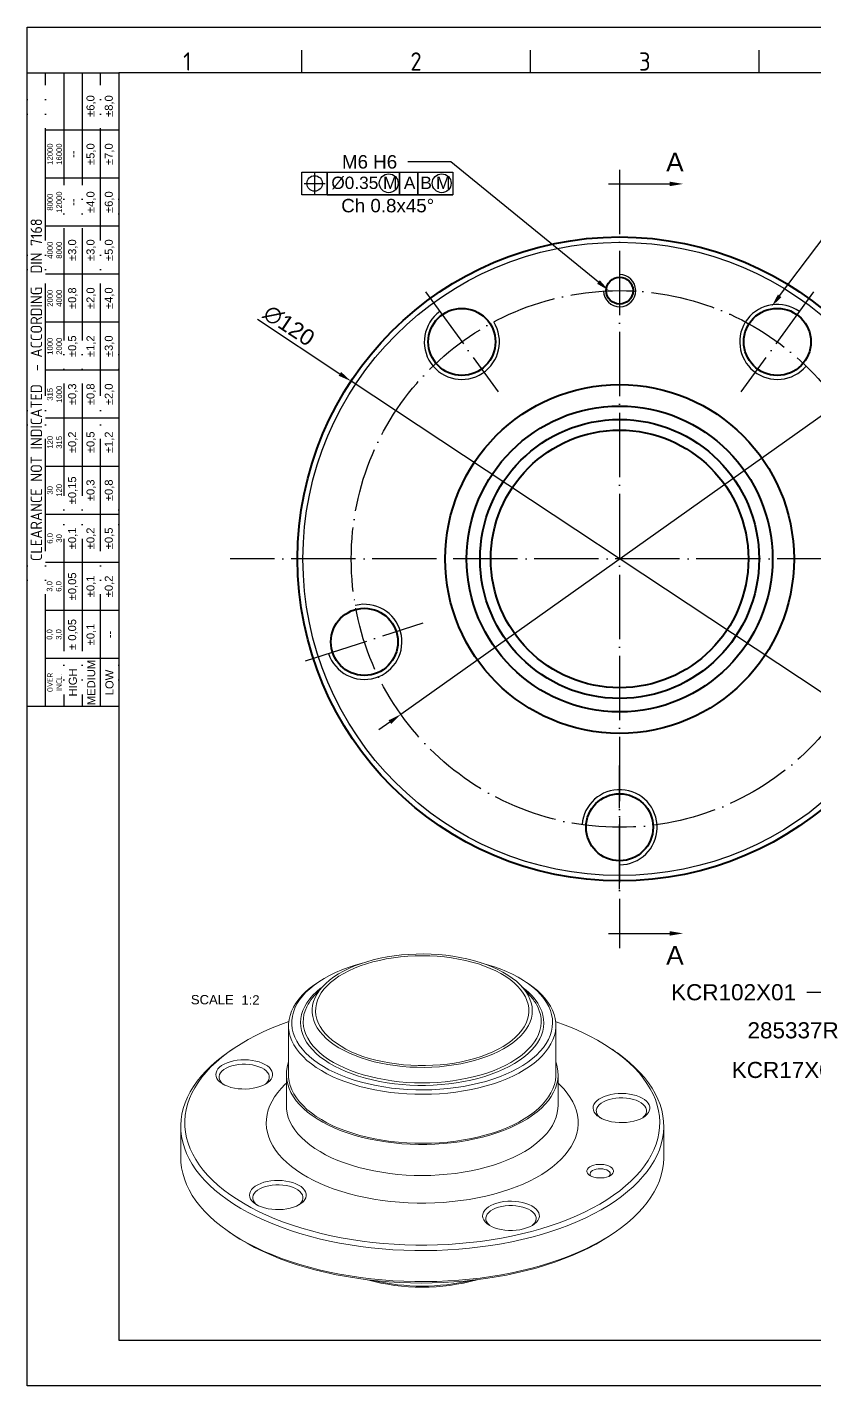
# Model space of a CAD drawing. Header units: millimetres. Extents: x 2471 to 2829, y 1129 to 1382.
# Drawn here: x 2470.8 to 2617.5, y 1128.7 to 1381.8 of the extents above; entities that cross this region are included whole.
import ezdxf
from ezdxf import colors
from ezdxf.entities.mleader import LeaderData, LeaderLine
from ezdxf.enums import TextEntityAlignment as Align
from ezdxf.math import Vec2, Vec3

# ---------------------------------------------------------------- set-up
doc = ezdxf.new("R2010")
doc.units = ezdxf.units.MM
for name, pattern in [('ACAD_ISO02W100', [15, 12, -3]), ('ACAD_ISO04W100', [30, 24, -3, 0, -3]), ('ACAD_ISO05W100', [33, 24, -3, 0, -3, 0, -3])]:
    doc.linetypes.add(name, pattern=pattern)
for name, color, linetype, lineweight in [('AM_0', 7, 'Continuous', 40), ('AM_4', 1, 'ACAD_ISO04W100', 25), ('AM_5', 3, 'Continuous', 25), ('AM_8', 40, 'ACAD_ISO02W100', 35), ('AM_BOR', 2, 'ACAD_ISO05W100', 35)]:
    doc.layers.add(name, color=color, linetype=linetype, lineweight=lineweight)
doc.styles.add('ACISOTS', font='isocp.shx', dxfattribs={"height": 1})
doc.styles.get("Standard").update_dxf_attribs({"font": 'arial.ttf'})
doc.dimstyles.new('ISO-25', dxfattribs={"dimtxt": 3, "dimasz": 2.5, "dimexe": 1.25, "dimexo": 0.625, "dimtad": 1, "dimtxsty": 'Standard', "dimcen": 2.5, "dimadec": 0, "dimazin": 0, "dimtfac": 1, "dimtmove": 0, "dimatfit": 3, "dimfxl": 1, "dimarcsym": 0})

# ---------------------------------------------------------------- blocks, each defined once
blk = doc.blocks.new('A3 ZTL')
for p, q in [((19.57, 280.82), (19.57, 9.78)), ((401.17, 280.82), (19.57, 280.82)), ((19.57, 9.78), (401.17, 9.78))]:
    blk.add_line(p, q)
at = {"layer": 'AM_BOR', "color": 135, "linetype": 'Continuous', "lineweight": 25}
for p, q in [((0, 0), (0, 290.61)), ((0, 290.61), (410.96, 290.61)), ((410.96, 0), (0, 0))]:
    blk.add_line(p, q, dxfattribs=at)
at = {"layer": 'AM_BOR', "color": 135, "lineweight": 25}
for p, q in [((58.71, 280.82), (58.71, 285.71)), ((107.63, 280.82), (107.63, 285.71)), ((156.56, 280.82), (156.56, 285.71)), ((3.91, 145.3), (3.91, 280.82)), ((7.83, 280.82), (7.83, 145.3)), ((11.74, 280.82), (11.74, 145.3)), ((15.66, 145.3), (15.66, 280.82)), ((19.57, 268.59), (3.91, 268.59)), ((19.57, 258.32), (3.91, 258.32)), ((19.57, 248.04), (3.91, 248.04)), ((19.57, 237.77), (3.91, 237.77)), ((19.57, 227.5), (3.91, 227.5)), ((19.57, 217.22), (3.91, 217.22)), ((19.57, 206.95), (3.91, 206.95)), ((19.57, 196.67), (3.91, 196.67)), ((19.57, 186.4), (3.91, 186.4)), ((19.57, 176.13), (3.91, 176.13)), ((19.57, 165.85), (3.91, 165.85)), ((19.57, 155.58), (3.91, 155.58))]:
    blk.add_line(p, q, dxfattribs=at)
blk.add_lwpolyline([(19.57, 145.3), (0, 145.3), (0, 280.82), (19.57, 280.82)], close=True, dxfattribs=at)
at = {"layer": 'AM_BOR', "color": 135, "lineweight": 25, "style": 'ACISOTS'}
for s, p in [('1', (34.25, 283.27)), ('2', (83.17, 283.27)), ('3', (132.09, 283.27))]:
    blk.add_text(s, height=3.91, dxfattribs=at).set_placement(p, align=Align.MIDDLE)
at = {"layer": 'AM_BOR', "color": 135, "lineweight": 25, "attachment_point": 5, "rotation": 90}
for s, insert, char_height, width in [('±6,0', (13.7, 273.73), 1.712, 10.274), ('±8,0', (17.61, 273.73), 1.712, 10.274), ('12000\\P16000', (5.87, 263.45), 1.174, 10.274), ('±5,0', (13.7, 263.45), 1.712, 10.274), ('±7,0', (17.61, 263.45), 1.712, 10.274), ('--', (9.78, 263.45), 1.712, 10.274), ('8000\\P12000', (5.87, 253.18), 1.174, 10.274), ('--', (9.78, 253.18), 1.712, 10.274), ('±4,0', (13.7, 253.18), 1.712, 10.274), ('±6,0', (17.61, 253.18), 1.712, 10.274), ('{\\Fisocp.shx|c0;CLEARANCE NOT INDICATED  - ACCORDING  DIN 7168}', (1.96, 213.06), 2.4462, 135.5186), ('4000\\P8000', (5.87, 242.91), 1.174, 10.274), ('±3,0', (9.78, 242.91), 1.712, 10.274), ('±3,0', (13.7, 242.91), 1.712, 10.274), ('±5,0', (17.61, 242.91), 1.712, 10.274), ('2000\\P4000', (5.87, 232.63), 1.174, 10.274), ('±0,8', (9.78, 232.63), 1.712, 10.274), ('±2,0', (13.7, 232.63), 1.712, 10.274), ('±4,0', (17.61, 232.63), 1.712, 10.274), ('1000\\P2000', (5.87, 222.36), 1.174, 10.274), ('±0,5', (9.78, 222.36), 1.712, 10.274), ('±1,2', (13.7, 222.36), 1.712, 10.274), ('±3,0', (17.61, 222.36), 1.712, 10.274), ('315\\P1000', (5.87, 212.08), 1.174, 10.274), ('±0,3', (9.78, 212.08), 1.712, 10.274), ('±0,8', (13.7, 212.08), 1.712, 10.274), ('±2,0', (17.61, 212.08), 1.712, 10.274), ('±0,2', (9.78, 201.81), 1.712, 10.274), ('±0,5', (13.7, 201.81), 1.712, 10.274), ('±1,2', (17.61, 201.81), 1.712, 10.274), ('120\\P315', (5.87, 201.81), 1.174, 10.274), ('30\\P120', (5.87, 191.54), 1.174, 10.274), ('±0,15', (9.78, 191.54), 1.712, 10.274), ('±0,3', (13.7, 191.54), 1.712, 10.274), ('±0,8', (17.61, 191.54), 1.712, 10.274), ('±0,1', (9.78, 181.26), 1.712, 10.274), ('±0,2', (13.7, 181.26), 1.712, 10.274), ('±0,5', (17.61, 181.26), 1.712, 10.274), ('6,0\\P30', (5.87, 181.26), 1.174, 10.274), ('3,0\\P6,0', (5.87, 170.99), 1.174, 10.274), ('±0,05', (9.78, 170.99), 1.712, 10.274), ('±0,1', (13.7, 170.99), 1.712, 10.274), ('±0,2', (17.61, 170.99), 1.712, 10.274), ('± 0,05', (9.78, 160.71), 1.712, 10.274), ('\\pt4.69206;±0,1', (13.7, 160.71), 1.7123, 10.274), ('0,0\\P3,0', (5.87, 160.71), 1.174, 10.274), ('--', (17.61, 160.71), 1.712, 10.274), ('MEDIUM', (13.7, 150.44), 1.712, 10.274), ('{\\Fisocp.shx|c0;OVER\\PINCL.}', (5.87, 150.44), 1.1742, 10.274), ('HIGH', (9.78, 150.44), 1.712, 10.274), ('LOW', (17.61, 150.44), 1.712, 10.274)]:
    blk.add_mtext(s, dxfattribs=dict(at, insert=insert, char_height=char_height, width=width))
blk = doc.blocks.new('*D11')
at = {"layer": 'AM_5', "color": 0, "lineweight": -2, "transparency": 16777216}
for p, q in [((2645.44, 1328.42), (2623.95, 1313.15)), ((2540.38, 1253.8), (2621.91, 1311.71)), ((2538.34, 1252.35), (2536.3, 1250.9))]:
    blk.add_line(p, q, dxfattribs=at)
at = {"layer": 'AM_5', "color": 0, "transparency": 16777216}
for points in [[(2623.71, 1313.49), (2624.19, 1312.81), (2621.91, 1311.71)], [(2538.1, 1252.69), (2538.58, 1252.01), (2540.38, 1253.8)]]:
    blk.add_solid(points, dxfattribs=at)
at = {"layer": 'Defpoints', "color": 0, "transparency": 16777216}
for p in [(2621.91, 1311.71), (2540.38, 1253.8)]:
    blk.add_point(p, dxfattribs=at)
at = {"layer": 'AM_5', "color": 0, "transparency": 16777216, "insert": (2639.6, 1327.02), "char_height": 3, "attachment_point": 5, "rotation": 35.3858}
blk.add_mtext('∅100', dxfattribs=at)
blk = doc.blocks.new('*D12')
at = {"layer": 'AM_5', "color": 0, "lineweight": -2, "transparency": 16777216}
for p, q in [((2513.67, 1327.42), (2529.03, 1317.25)), ((2631.17, 1249.63), (2531.11, 1315.87)), ((2633.26, 1248.25), (2635.34, 1246.87))]:
    blk.add_line(p, q, dxfattribs=at)
at = {"layer": 'AM_5', "color": 0, "transparency": 16777216}
for points in [[(2529.26, 1317.6), (2528.8, 1316.9), (2531.11, 1315.87)], [(2633.49, 1248.6), (2633.03, 1247.9), (2631.17, 1249.63)]]:
    blk.add_solid(points, dxfattribs=at)
at = {"layer": 'Defpoints', "color": 0, "transparency": 16777216}
for p in [(2531.11, 1315.87), (2631.17, 1249.63)]:
    blk.add_point(p, dxfattribs=at)
at = {"layer": 'AM_5', "color": 0, "transparency": 16777216, "insert": (2519.54, 1326.22), "char_height": 3, "attachment_point": 5, "rotation": 326.4952}
blk.add_mtext('∅120', dxfattribs=at)

msp = doc.modelspace()

# ---------------------------------------------------------------- linework, layer by layer
at = {"color": 7, "linetype": 'Continuous', "lineweight": 15}
for p, q in [((2525.758, 1203.021), (2524.253, 1201.35)), ((2524.942, 1203.847), (2524.462, 1203.518)), ((2564.48, 1201.35), (2562.975, 1203.021)), ((2564.27, 1203.518), (2563.79, 1203.847)), ((2519.466, 1195.812), (2519.466, 1186.683)), ((2569.266, 1186.683), (2569.266, 1195.812)), ((2508.995, 1191.377), (2508.395, 1190.966)), ((2580.337, 1190.966), (2579.738, 1191.377)), ((2519.054, 1186.683), (2519.054, 1180.898)), ((2569.679, 1180.898), (2569.679, 1186.683)), ((2499.366, 1177.04), (2499.366, 1171.254)), ((2589.366, 1171.254), (2589.366, 1177.04)), ((2508.395, 1157.328), (2508.995, 1156.918)), ((2579.738, 1156.918), (2580.337, 1157.328))]:
    msp.add_line(p, q, dxfattribs=at)
at = {"color": 7, "linetype": 'Continuous', "lineweight": 15, "flags": 128}
for points in [[(2553.939, 1207.92), (2555.142, 1207.566), (2556.296, 1207.171), (2557.395, 1206.736), (2558.435, 1206.265), (2559.411, 1205.758), (2560.318, 1205.219), (2561.152, 1204.649), (2561.91, 1204.051), (2562.587, 1203.429), (2563.182, 1202.784), (2563.69, 1202.12), (2564.111, 1201.44), (2564.441, 1200.747), (2564.68, 1200.044), (2564.826, 1199.335), (2564.879, 1198.622), (2564.838, 1197.908), (2564.703, 1197.198), (2564.476, 1196.494), (2564.157, 1195.8), (2563.748, 1195.118), (2563.251, 1194.452), (2562.667, 1193.805), (2562, 1193.179), (2561.252, 1192.578), (2560.427, 1192.005), (2559.529, 1191.462), (2558.562, 1190.951), (2557.53, 1190.474), (2556.438, 1190.035), (2555.291, 1189.635), (2554.094, 1189.275), (2552.852, 1188.958), (2551.572, 1188.685), (2550.259, 1188.457), (2548.919, 1188.275), (2547.559, 1188.141), (2546.184, 1188.053), (2544.8, 1188.014), (2543.415, 1188.023), (2542.034, 1188.08), (2540.663, 1188.185), (2539.309, 1188.338), (2537.979, 1188.537), (2536.678, 1188.782), (2535.411, 1189.072), (2534.186, 1189.405), (2533.007, 1189.78), (2531.88, 1190.195), (2530.81, 1190.648), (2529.801, 1191.138), (2528.859, 1191.661), (2527.988, 1192.216), (2527.192, 1192.8), (2526.474, 1193.41), (2525.837, 1194.044), (2525.286, 1194.699), (2524.821, 1195.371), (2524.445, 1196.058), (2524.16, 1196.756), (2523.968, 1197.463), (2523.869, 1198.175), (2523.863, 1198.888), (2523.95, 1199.601), (2524.131, 1200.308), (2524.404, 1201.008), (2524.768, 1201.696), (2525.222, 1202.371), (2525.763, 1203.028), (2526.389, 1203.664), (2527.097, 1204.278), (2527.883, 1204.865), (2528.745, 1205.424), (2529.678, 1205.951), (2530.679, 1206.445), (2531.741, 1206.903), (2532.861, 1207.323), (2534.034, 1207.703), (2535.254, 1208.042), (2536.516, 1208.337), (2537.813, 1208.588), (2539.14, 1208.793), (2540.491, 1208.951), (2541.86, 1209.062), (2543.24, 1209.125), (2544.625, 1209.141), (2546.009, 1209.107), (2547.386, 1209.026), (2548.749, 1208.897), (2550.091, 1208.721), (2551.408, 1208.499), (2552.693, 1208.232), (2553.939, 1207.92)], [(2553.642, 1207.63), (2554.832, 1207.279), (2555.973, 1206.886), (2557.059, 1206.454), (2558.083, 1205.984), (2559.043, 1205.479), (2559.933, 1204.941), (2560.748, 1204.373), (2561.485, 1203.777), (2562.141, 1203.156), (2562.712, 1202.514), (2563.196, 1201.852), (2563.59, 1201.175), (2563.892, 1200.486), (2564.102, 1199.788), (2564.217, 1199.084), (2564.237, 1198.377), (2564.163, 1197.672), (2563.995, 1196.97), (2563.733, 1196.277), (2563.379, 1195.594), (2562.934, 1194.925), (2562.401, 1194.274), (2561.781, 1193.644), (2561.079, 1193.037), (2560.297, 1192.456), (2559.439, 1191.905), (2558.51, 1191.385), (2557.513, 1190.899), (2556.453, 1190.451), (2555.336, 1190.041), (2554.166, 1189.671), (2552.95, 1189.344), (2551.693, 1189.061), (2550.4, 1188.823), (2549.08, 1188.632), (2547.736, 1188.488), (2546.377, 1188.393), (2545.008, 1188.346), (2543.636, 1188.347), (2542.267, 1188.397), (2540.909, 1188.496), (2539.567, 1188.643), (2538.248, 1188.837), (2536.958, 1189.078), (2535.703, 1189.364), (2534.489, 1189.694), (2533.323, 1190.066), (2532.209, 1190.478), (2531.154, 1190.93), (2530.161, 1191.417), (2529.236, 1191.939), (2528.382, 1192.493), (2527.606, 1193.075), (2526.909, 1193.684), (2526.295, 1194.316), (2525.767, 1194.968), (2525.328, 1195.638), (2524.98, 1196.321), (2524.724, 1197.015), (2524.561, 1197.717), (2524.493, 1198.423), (2524.52, 1199.129), (2524.641, 1199.833), (2524.857, 1200.531), (2525.165, 1201.22), (2525.565, 1201.896), (2526.054, 1202.556), (2526.631, 1203.197), (2527.292, 1203.816), (2528.035, 1204.41), (2528.855, 1204.977), (2529.749, 1205.513), (2530.713, 1206.016), (2531.742, 1206.483), (2532.831, 1206.913), (2533.975, 1207.303), (2535.169, 1207.651), (2536.407, 1207.956), (2537.682, 1208.217), (2538.989, 1208.431), (2540.322, 1208.599), (2541.674, 1208.719), (2543.039, 1208.79), (2544.41, 1208.813), (2545.782, 1208.787), (2547.146, 1208.712), (2548.497, 1208.589), (2549.828, 1208.419), (2551.134, 1208.201), (2552.407, 1207.938), (2553.642, 1207.63)], [(2533.252, 1207.456), (2533.173, 1207.435), (2531.854, 1207.055), (2530.583, 1206.634), (2529.365, 1206.173), (2528.206, 1205.673), (2527.109, 1205.138), (2526.079, 1204.568), (2525.119, 1203.967), (2524.234, 1203.336), (2523.427, 1202.677), (2522.701, 1201.995), (2522.059, 1201.29), (2521.503, 1200.566), (2521.035, 1199.826), (2520.658, 1199.072), (2520.373, 1198.308), (2520.18, 1197.535), (2520.081, 1196.759), (2520.076, 1195.98), (2520.164, 1195.203), (2520.347, 1194.43), (2520.622, 1193.665), (2520.989, 1192.91), (2521.447, 1192.168), (2521.993, 1191.442), (2522.626, 1190.735), (2523.343, 1190.05), (2524.142, 1189.389), (2525.018, 1188.755), (2525.97, 1188.15), (2526.992, 1187.577), (2528.082, 1187.037), (2529.235, 1186.534), (2530.446, 1186.068), (2531.711, 1185.642), (2533.025, 1185.258)], [(2533.025, 1185.258), (2534.384, 1184.916), (2535.78, 1184.618), (2537.21, 1184.366), (2538.668, 1184.16), (2540.147, 1184.001), (2541.643, 1183.89), (2543.15, 1183.827), (2544.661, 1183.812), (2546.171, 1183.846), (2547.674, 1183.928), (2549.164, 1184.058), (2550.636, 1184.235), (2552.083, 1184.459), (2553.501, 1184.729), (2554.883, 1185.044), (2556.225, 1185.403), (2557.52, 1185.803), (2558.765, 1186.245), (2559.954, 1186.726), (2561.083, 1187.243), (2562.147, 1187.796), (2563.142, 1188.382), (2564.065, 1188.999), (2564.912, 1189.643), (2565.679, 1190.314), (2566.363, 1191.008), (2566.963, 1191.723), (2567.475, 1192.455), (2567.897, 1193.203), (2568.229, 1193.962), (2568.468, 1194.731), (2568.614, 1195.506), (2568.666, 1196.284), (2568.624, 1197.062), (2568.489, 1197.837), (2568.26, 1198.607), (2567.938, 1199.367), (2567.525, 1200.116), (2567.023, 1200.85), (2566.433, 1201.567), (2565.758, 1202.264), (2565, 1202.937), (2564.162, 1203.585), (2563.248, 1204.205), (2562.26, 1204.794), (2561.204, 1205.351), (2560.082, 1205.872), (2558.899, 1206.357), (2557.66, 1206.803), (2556.37, 1207.208), (2555.48, 1207.456)], [(2532.745, 1184.47), (2531.412, 1184.86), (2530.127, 1185.292), (2528.897, 1185.763), (2527.725, 1186.273), (2526.616, 1186.818), (2525.575, 1187.398), (2524.605, 1188.01), (2523.71, 1188.651), (2522.893, 1189.32), (2522.158, 1190.013), (2521.507, 1190.728), (2520.942, 1191.462), (2520.467, 1192.213), (2520.082, 1192.978), (2519.789, 1193.753), (2519.59, 1194.536), (2519.484, 1195.324), (2519.473, 1196.114), (2519.556, 1196.903), (2519.734, 1197.688), (2520.005, 1198.465), (2520.368, 1199.232), (2520.822, 1199.987), (2521.366, 1200.725), (2521.997, 1201.445), (2522.712, 1202.144), (2523.51, 1202.818), (2524.387, 1203.466), (2524.462, 1203.518)], [(2564.27, 1203.518), (2565.023, 1202.973), (2565.839, 1202.305), (2566.575, 1201.612), (2567.226, 1200.897), (2567.79, 1200.162), (2568.266, 1199.411), (2568.65, 1198.647), (2568.943, 1197.871), (2569.143, 1197.088), (2569.248, 1196.3), (2569.259, 1195.51), (2569.176, 1194.722), (2568.999, 1193.937), (2568.728, 1193.16), (2568.364, 1192.392), (2567.91, 1191.638), (2567.366, 1190.899), (2566.736, 1190.179), (2566.02, 1189.481), (2565.222, 1188.806), (2564.345, 1188.158), (2563.392, 1187.539), (2562.367, 1186.952), (2561.274, 1186.398), (2560.117, 1185.88), (2558.9, 1185.399), (2557.627, 1184.958), (2556.305, 1184.558), (2554.937, 1184.201), (2553.529, 1183.888), (2552.086, 1183.62), (2550.615, 1183.398), (2549.119, 1183.224), (2547.605, 1183.097), (2546.079, 1183.018), (2544.547, 1182.988), (2543.014, 1183.007), (2541.485, 1183.074), (2539.968, 1183.189), (2538.468, 1183.353), (2536.99, 1183.563), (2535.54, 1183.821), (2534.123, 1184.123), (2532.745, 1184.47)], [(2519.506, 1196.537), (2518.008, 1195.989), (2516.406, 1195.348), (2514.863, 1194.669), (2513.382, 1193.954), (2511.967, 1193.206), (2510.619, 1192.424), (2509.342, 1191.612), (2508.139, 1190.77), (2507.012, 1189.901), (2505.964, 1189.006), (2504.996, 1188.088), (2504.112, 1187.147), (2503.312, 1186.187), (2502.598, 1185.208), (2501.972, 1184.214), (2501.435, 1183.206), (2500.989, 1182.187), (2500.633, 1181.158), (2500.37, 1180.121), (2500.199, 1179.08), (2500.121, 1178.035), (2500.137, 1176.99), (2500.245, 1175.947), (2500.446, 1174.907), (2500.739, 1173.873), (2501.124, 1172.846), (2501.6, 1171.83), (2502.166, 1170.827), (2502.821, 1169.838), (2503.563, 1168.865), (2504.391, 1167.911), (2505.303, 1166.977), (2506.297, 1166.066), (2507.371, 1165.179), (2508.523, 1164.319), (2509.75, 1163.486), (2511.051, 1162.684), (2512.421, 1161.913), (2513.858, 1161.175), (2515.36, 1160.472), (2516.922, 1159.805), (2518.542, 1159.176), (2520.217, 1158.586), (2521.942, 1158.036), (2523.715, 1157.527)], [(2523.715, 1157.527), (2525.531, 1157.06), (2527.386, 1156.637), (2529.278, 1156.259), (2531.201, 1155.925), (2533.151, 1155.637), (2535.126, 1155.395), (2537.119, 1155.2), (2539.128, 1155.053), (2541.148, 1154.953), (2543.175, 1154.901), (2545.204, 1154.897), (2547.232, 1154.941), (2549.253, 1155.032), (2551.264, 1155.171), (2553.261, 1155.358), (2555.239, 1155.591), (2557.194, 1155.871), (2559.122, 1156.197), (2561.019, 1156.568), (2562.881, 1156.984), (2564.704, 1157.443), (2566.485, 1157.944), (2568.218, 1158.487), (2569.902, 1159.071), (2571.532, 1159.693), (2573.105, 1160.353), (2574.617, 1161.05), (2576.066, 1161.782), (2577.448, 1162.547), (2578.761, 1163.344), (2580.001, 1164.172), (2581.166, 1165.027), (2582.254, 1165.91), (2583.262, 1166.817), (2584.189, 1167.746), (2585.031, 1168.697), (2585.789, 1169.667), (2586.459, 1170.653), (2587.04, 1171.655), (2587.532, 1172.669), (2587.933, 1173.693), (2588.242, 1174.726), (2588.459, 1175.765), (2588.584, 1176.808), (2588.615, 1177.853), (2588.553, 1178.898), (2588.399, 1179.94), (2588.151, 1180.978), (2587.812, 1182.008), (2587.381, 1183.029), (2586.86, 1184.039), (2586.25, 1185.036), (2585.551, 1186.017), (2584.766, 1186.981), (2583.896, 1187.925), (2582.943, 1188.848), (2581.908, 1189.747), (2580.795, 1190.621), (2579.605, 1191.467), (2578.341, 1192.285), (2577.005, 1193.072), (2575.601, 1193.826), (2574.131, 1194.547), (2572.599, 1195.232), (2571.007, 1195.88), (2569.359, 1196.49), (2569.226, 1196.537)], [(2523.365, 1156.542), (2521.575, 1157.056), (2519.833, 1157.611), (2518.141, 1158.206), (2516.504, 1158.84), (2514.925, 1159.512), (2513.406, 1160.221), (2511.952, 1160.964), (2510.565, 1161.74), (2509.248, 1162.549), (2508.003, 1163.387), (2506.835, 1164.253), (2505.743, 1165.147), (2504.732, 1166.064), (2503.804, 1167.005), (2502.959, 1167.966), (2502.2, 1168.946), (2501.528, 1169.943), (2500.945, 1170.954), (2500.452, 1171.979), (2500.051, 1173.013), (2499.741, 1174.056), (2499.523, 1175.105), (2499.399, 1176.159), (2499.367, 1177.214), (2499.429, 1178.268), (2499.585, 1179.321), (2499.832, 1180.368), (2500.173, 1181.408), (2500.604, 1182.44), (2501.127, 1183.46), (2501.739, 1184.467), (2502.44, 1185.459), (2503.227, 1186.433), (2504.1, 1187.387), (2505.056, 1188.321), (2506.093, 1189.23), (2507.21, 1190.115), (2508.395, 1190.966)], [(2580.337, 1190.966), (2580.729, 1190.694), (2581.898, 1189.827), (2582.989, 1188.934), (2584, 1188.016), (2584.929, 1187.076), (2585.774, 1186.115), (2586.533, 1185.135), (2587.204, 1184.138), (2587.787, 1183.126), (2588.28, 1182.102), (2588.682, 1181.067), (2588.992, 1180.024), (2589.209, 1178.975), (2589.334, 1177.922), (2589.365, 1176.867), (2589.303, 1175.812), (2589.148, 1174.76), (2588.9, 1173.713), (2588.56, 1172.672), (2588.128, 1171.641), (2587.605, 1170.62), (2586.993, 1169.614), (2586.293, 1168.622), (2585.505, 1167.648), (2584.633, 1166.693), (2583.677, 1165.76), (2582.639, 1164.85), (2581.522, 1163.966), (2580.328, 1163.108), (2579.06, 1162.28), (2577.719, 1161.482), (2576.31, 1160.716), (2574.834, 1159.984), (2573.295, 1159.287), (2571.696, 1158.628), (2570.041, 1158.006), (2568.332, 1157.424), (2566.574, 1156.883), (2564.77, 1156.383), (2562.923, 1155.926), (2561.038, 1155.513), (2559.118, 1155.144), (2557.168, 1154.821), (2555.191, 1154.544), (2553.192, 1154.314), (2551.174, 1154.13), (2549.143, 1153.995), (2547.101, 1153.906), (2545.054, 1153.866), (2543.005, 1153.874), (2540.959, 1153.93), (2538.921, 1154.034), (2536.893, 1154.185), (2534.881, 1154.384), (2532.889, 1154.63), (2530.92, 1154.922), (2528.98, 1155.26), (2527.071, 1155.644), (2525.198, 1156.071), (2523.365, 1156.542)], [(2508.733, 1184.288), (2508.132, 1184.479), (2507.585, 1184.71), (2507.103, 1184.976), (2506.694, 1185.272), (2506.366, 1185.594), (2506.124, 1185.936), (2505.972, 1186.291), (2505.914, 1186.654), (2505.95, 1187.017), (2506.079, 1187.375), (2506.301, 1187.72), (2506.609, 1188.048), (2507, 1188.351), (2507.465, 1188.624), (2507.997, 1188.864), (2508.587, 1189.064), (2509.223, 1189.222), (2509.894, 1189.336), (2510.588, 1189.402), (2511.294, 1189.42), (2511.998, 1189.389), (2512.687, 1189.31), (2513.35, 1189.185), (2513.975, 1189.015), (2514.55, 1188.804), (2515.066, 1188.555), (2515.512, 1188.273), (2515.882, 1187.963), (2516.167, 1187.631), (2516.365, 1187.281), (2516.47, 1186.922), (2516.481, 1186.558), (2516.398, 1186.197), (2516.222, 1185.844), (2515.957, 1185.507), (2515.606, 1185.191), (2515.177, 1184.902), (2514.678, 1184.645), (2514.116, 1184.425), (2513.502, 1184.245), (2512.846, 1184.109), (2512.162, 1184.019), (2511.46, 1183.977), (2510.754, 1183.983), (2510.056, 1184.038), (2509.378, 1184.14), (2508.733, 1184.288)], [(2515.167, 1184.896), (2515.346, 1185.056), (2515.615, 1185.371), (2515.795, 1185.703), (2515.88, 1186.045), (2515.871, 1186.389), (2515.766, 1186.729), (2515.569, 1187.058), (2515.282, 1187.37), (2514.913, 1187.657), (2514.468, 1187.914), (2513.956, 1188.136), (2513.388, 1188.318), (2512.776, 1188.456), (2512.132, 1188.549), (2511.468, 1188.593), (2510.8, 1188.588), (2510.139, 1188.534), (2509.5, 1188.432), (2508.896, 1188.285), (2508.338, 1188.094), (2507.839, 1187.865), (2507.408, 1187.602), (2507.055, 1187.309), (2506.786, 1186.994), (2506.606, 1186.662), (2506.521, 1186.321), (2506.53, 1185.976), (2506.635, 1185.636), (2506.832, 1185.307), (2507.119, 1184.996), (2507.234, 1184.896)], [(2569.266, 1189.027), (2569.313, 1188.892), (2569.528, 1188.104), (2569.649, 1187.312), (2569.677, 1186.517), (2569.61, 1185.722), (2569.449, 1184.932), (2569.195, 1184.147), (2568.849, 1183.372), (2568.411, 1182.61), (2567.884, 1181.862), (2567.27, 1181.133), (2566.57, 1180.424), (2565.788, 1179.739), (2564.926, 1179.079), (2563.988, 1178.447), (2562.976, 1177.847), (2561.896, 1177.279), (2560.75, 1176.746), (2559.543, 1176.25), (2558.28, 1175.793), (2556.965, 1175.376), (2555.603, 1175.002), (2554.199, 1174.67), (2552.759, 1174.384), (2551.288, 1174.143), (2549.791, 1173.949), (2548.273, 1173.803), (2546.741, 1173.704), (2545.2, 1173.654), (2543.657, 1173.652), (2542.115, 1173.698), (2540.583, 1173.793), (2539.064, 1173.936), (2537.565, 1174.126), (2536.091, 1174.363), (2534.648, 1174.646), (2533.241, 1174.973), (2531.876, 1175.344), (2530.557, 1175.758), (2529.289, 1176.211), (2528.078, 1176.704), (2526.927, 1177.234), (2525.841, 1177.799), (2524.824, 1178.398), (2523.879, 1179.027), (2523.011, 1179.684), (2522.222, 1180.368), (2521.516, 1181.075), (2520.895, 1181.803), (2520.36, 1182.549), (2519.916, 1183.31), (2519.562, 1184.084), (2519.3, 1184.868), (2519.132, 1185.658), (2519.058, 1186.453), (2519.077, 1187.248), (2519.191, 1188.041), (2519.399, 1188.829), (2519.466, 1189.027)], [(2569.266, 1186.683), (2569.259, 1186.381), (2569.176, 1185.593), (2568.999, 1184.808), (2568.728, 1184.031), (2568.364, 1183.263), (2567.91, 1182.509), (2567.366, 1181.77), (2566.736, 1181.05), (2566.02, 1180.352), (2565.222, 1179.677), (2564.345, 1179.029), (2563.392, 1178.41), (2562.367, 1177.823), (2561.274, 1177.269), (2560.117, 1176.751), (2558.9, 1176.27), (2557.627, 1175.829), (2556.305, 1175.429), (2554.937, 1175.072), (2553.529, 1174.759), (2552.086, 1174.491), (2550.615, 1174.269), (2549.119, 1174.095), (2547.605, 1173.968), (2546.079, 1173.889), (2544.547, 1173.859), (2543.014, 1173.878), (2541.485, 1173.945), (2539.968, 1174.061), (2538.468, 1174.224), (2536.99, 1174.435), (2535.54, 1174.692), (2534.123, 1174.994), (2532.745, 1175.341), (2531.412, 1175.731), (2530.127, 1176.163), (2528.897, 1176.634), (2527.725, 1177.144), (2526.616, 1177.689), (2525.575, 1178.269), (2524.605, 1178.881), (2523.71, 1179.522), (2522.893, 1180.191), (2522.158, 1180.884), (2521.507, 1181.599), (2520.942, 1182.334), (2520.467, 1183.085), (2520.082, 1183.849), (2519.789, 1184.624), (2519.59, 1185.408), (2519.484, 1186.196), (2519.466, 1186.683)], [(2579.017, 1178.023), (2578.416, 1178.214), (2577.869, 1178.444), (2577.387, 1178.71), (2576.978, 1179.007), (2576.65, 1179.329), (2576.408, 1179.67), (2576.256, 1180.026), (2576.198, 1180.388), (2576.234, 1180.752), (2576.364, 1181.109), (2576.585, 1181.455), (2576.893, 1181.782), (2577.284, 1182.085), (2577.749, 1182.359), (2578.282, 1182.598), (2578.871, 1182.798), (2579.507, 1182.957), (2580.178, 1183.07), (2580.873, 1183.136), (2581.578, 1183.154), (2582.282, 1183.123), (2582.971, 1183.045), (2583.634, 1182.919), (2584.259, 1182.749), (2584.834, 1182.538), (2585.35, 1182.29), (2585.796, 1182.008), (2586.166, 1181.698), (2586.452, 1181.365), (2586.649, 1181.016), (2586.754, 1180.656), (2586.765, 1180.292), (2586.682, 1179.931), (2586.506, 1179.579), (2586.241, 1179.241), (2585.891, 1178.926), (2585.462, 1178.637), (2584.962, 1178.38), (2584.4, 1178.159), (2583.786, 1177.979), (2583.131, 1177.843), (2582.446, 1177.753), (2581.745, 1177.711), (2581.038, 1177.718), (2580.34, 1177.773), (2579.662, 1177.875), (2579.017, 1178.023)], [(2585.451, 1178.631), (2585.63, 1178.79), (2585.9, 1179.106), (2586.079, 1179.437), (2586.165, 1179.779), (2586.155, 1180.123), (2586.05, 1180.464), (2585.853, 1180.793), (2585.566, 1181.104), (2585.197, 1181.391), (2584.752, 1181.648), (2584.24, 1181.87), (2583.672, 1182.052), (2583.06, 1182.191), (2582.416, 1182.283), (2581.752, 1182.327), (2581.084, 1182.322), (2580.423, 1182.268), (2579.784, 1182.167), (2579.18, 1182.019), (2578.622, 1181.829), (2578.123, 1181.6), (2577.692, 1181.336), (2577.339, 1181.044), (2577.07, 1180.728), (2576.891, 1180.396), (2576.805, 1180.055), (2576.814, 1179.71), (2576.919, 1179.37), (2577.116, 1179.041), (2577.403, 1178.73), (2577.518, 1178.631)], [(2499.366, 1171.254), (2499.399, 1170.373), (2499.523, 1169.32), (2499.741, 1168.27), (2500.051, 1167.227), (2500.452, 1166.193), (2500.945, 1165.169), (2501.528, 1164.157), (2502.2, 1163.16), (2502.959, 1162.18), (2503.804, 1161.219), (2504.732, 1160.278), (2505.743, 1159.361), (2506.835, 1158.468), (2508.003, 1157.601), (2509.248, 1156.763), (2510.565, 1155.955), (2511.952, 1155.178), (2513.406, 1154.435), (2514.925, 1153.727), (2516.504, 1153.055), (2518.141, 1152.42), (2519.833, 1151.825), (2521.575, 1151.27), (2523.365, 1150.757), (2525.198, 1150.285), (2527.071, 1149.858), (2528.98, 1149.475), (2530.92, 1149.136), (2532.889, 1148.844), (2534.881, 1148.598), (2536.893, 1148.4), (2538.921, 1148.248), (2540.959, 1148.144), (2543.005, 1148.088), (2545.054, 1148.08), (2547.101, 1148.121), (2549.143, 1148.209), (2551.174, 1148.344), (2553.192, 1148.528), (2555.191, 1148.758), (2557.168, 1149.035), (2559.118, 1149.358), (2561.038, 1149.727), (2562.923, 1150.14), (2564.77, 1150.597), (2566.574, 1151.097), (2568.332, 1151.638), (2570.041, 1152.22), (2571.696, 1152.842), (2573.295, 1153.502), (2574.834, 1154.198), (2576.31, 1154.93), (2577.719, 1155.696), (2579.06, 1156.494), (2580.328, 1157.322), (2581.522, 1158.18), (2582.639, 1159.064), (2583.677, 1159.974), (2584.633, 1160.907), (2585.505, 1161.862), (2586.293, 1162.836), (2586.993, 1163.828), (2587.605, 1164.835), (2588.128, 1165.855), (2588.56, 1166.886), (2588.9, 1167.927), (2589.148, 1168.974), (2589.303, 1170.026), (2589.365, 1171.081), (2589.366, 1171.254)], [(2576.377, 1167.542), (2575.972, 1167.68), (2575.627, 1167.856), (2575.355, 1168.063), (2575.167, 1168.293), (2575.07, 1168.538), (2575.068, 1168.788), (2575.16, 1169.033), (2575.343, 1169.264), (2575.61, 1169.473), (2575.952, 1169.651), (2576.354, 1169.79), (2576.801, 1169.887), (2577.276, 1169.937), (2577.761, 1169.939), (2578.238, 1169.891), (2578.687, 1169.797), (2579.092, 1169.659), (2579.437, 1169.483), (2579.708, 1169.276), (2579.896, 1169.046), (2579.994, 1168.801), (2579.996, 1168.551), (2579.904, 1168.306), (2579.721, 1168.075), (2579.453, 1167.866), (2579.112, 1167.688), (2578.71, 1167.548), (2578.263, 1167.452), (2577.788, 1167.402), (2577.302, 1167.4), (2576.826, 1167.448), (2576.377, 1167.542)], [(2579.224, 1167.739), (2579.343, 1167.906), (2579.406, 1168.12), (2579.374, 1168.335), (2579.25, 1168.542), (2579.04, 1168.729), (2578.754, 1168.888), (2578.407, 1169.009), (2578.016, 1169.088), (2577.601, 1169.12), (2577.182, 1169.104), (2576.781, 1169.04), (2576.417, 1168.932), (2576.11, 1168.785), (2575.874, 1168.606), (2575.72, 1168.404), (2575.658, 1168.191), (2575.69, 1167.975), (2575.814, 1167.768), (2575.84, 1167.739)], [(2515.005, 1161.815), (2514.404, 1162.005), (2513.857, 1162.236), (2513.375, 1162.502), (2512.967, 1162.798), (2512.638, 1163.12), (2512.396, 1163.462), (2512.244, 1163.818), (2512.186, 1164.18), (2512.222, 1164.543), (2512.352, 1164.901), (2512.573, 1165.246), (2512.882, 1165.574), (2513.272, 1165.877), (2513.738, 1166.15), (2514.27, 1166.39), (2514.859, 1166.59), (2515.495, 1166.749), (2516.166, 1166.862), (2516.861, 1166.928), (2517.566, 1166.946), (2518.27, 1166.915), (2518.96, 1166.836), (2519.623, 1166.711), (2520.247, 1166.541), (2520.823, 1166.33), (2521.338, 1166.081), (2521.784, 1165.799), (2522.154, 1165.489), (2522.44, 1165.157), (2522.637, 1164.807), (2522.742, 1164.448), (2522.754, 1164.084), (2522.67, 1163.723), (2522.495, 1163.37), (2522.229, 1163.033), (2521.879, 1162.717), (2521.45, 1162.428), (2520.95, 1162.171), (2520.388, 1161.951), (2519.774, 1161.771), (2519.119, 1161.635), (2518.434, 1161.545), (2517.733, 1161.503), (2517.027, 1161.509), (2516.328, 1161.564), (2515.651, 1161.667), (2515.005, 1161.815)], [(2521.44, 1162.422), (2521.619, 1162.582), (2521.888, 1162.897), (2522.067, 1163.229), (2522.153, 1163.571), (2522.143, 1163.915), (2522.039, 1164.255), (2521.841, 1164.585), (2521.555, 1164.896), (2521.185, 1165.183), (2520.74, 1165.44), (2520.228, 1165.662), (2519.661, 1165.844), (2519.048, 1165.983), (2518.404, 1166.075), (2517.741, 1166.119), (2517.072, 1166.114), (2516.411, 1166.06), (2515.772, 1165.958), (2515.168, 1165.811), (2514.611, 1165.621), (2514.111, 1165.391), (2513.681, 1165.128), (2513.327, 1164.835), (2513.058, 1164.52), (2512.879, 1164.188), (2512.793, 1163.847), (2512.803, 1163.502), (2512.907, 1163.162), (2513.105, 1162.833), (2513.391, 1162.522), (2513.506, 1162.422)], [(2558.443, 1157.942), (2557.842, 1158.133), (2557.295, 1158.363), (2556.813, 1158.629), (2556.405, 1158.926), (2556.076, 1159.248), (2555.834, 1159.59), (2555.682, 1159.945), (2555.624, 1160.308), (2555.66, 1160.671), (2555.79, 1161.029), (2556.011, 1161.374), (2556.32, 1161.701), (2556.71, 1162.004), (2557.176, 1162.278), (2557.708, 1162.517), (2558.297, 1162.718), (2558.933, 1162.876), (2559.604, 1162.989), (2560.299, 1163.056), (2561.004, 1163.073), (2561.708, 1163.043), (2562.398, 1162.964), (2563.061, 1162.839), (2563.685, 1162.669), (2564.261, 1162.458), (2564.776, 1162.209), (2565.222, 1161.927), (2565.592, 1161.617), (2565.878, 1161.284), (2566.075, 1160.935), (2566.18, 1160.575), (2566.192, 1160.212), (2566.108, 1159.85), (2565.933, 1159.498), (2565.667, 1159.161), (2565.317, 1158.845), (2564.888, 1158.556), (2564.388, 1158.299), (2563.826, 1158.079), (2563.212, 1157.899), (2562.557, 1157.763), (2561.872, 1157.673), (2561.171, 1157.631), (2560.465, 1157.637), (2559.766, 1157.692), (2559.089, 1157.794), (2558.443, 1157.942)], [(2564.878, 1158.55), (2565.057, 1158.71), (2565.326, 1159.025), (2565.505, 1159.357), (2565.591, 1159.698), (2565.581, 1160.043), (2565.477, 1160.383), (2565.279, 1160.712), (2564.993, 1161.023), (2564.623, 1161.311), (2564.178, 1161.568), (2563.666, 1161.789), (2563.099, 1161.972), (2562.486, 1162.11), (2561.842, 1162.202), (2561.179, 1162.247), (2560.51, 1162.242), (2559.849, 1162.188), (2559.21, 1162.086), (2558.606, 1161.939), (2558.049, 1161.748), (2557.549, 1161.519), (2557.119, 1161.255), (2556.765, 1160.963), (2556.496, 1160.648), (2556.317, 1160.316), (2556.231, 1159.974), (2556.241, 1159.63), (2556.345, 1159.29), (2556.543, 1158.96), (2556.829, 1158.649), (2556.944, 1158.55)], [(2579.738, 1156.918), (2579.39, 1156.683), (2578.113, 1155.87), (2576.766, 1155.089), (2575.35, 1154.34), (2573.869, 1153.626), (2572.326, 1152.947), (2570.724, 1152.305), (2569.067, 1151.702), (2567.358, 1151.139), (2565.6, 1150.616), (2563.798, 1150.136), (2561.955, 1149.699), (2560.075, 1149.305), (2558.162, 1148.957), (2556.22, 1148.654), (2554.252, 1148.397), (2552.265, 1148.187), (2550.26, 1148.024), (2548.243, 1147.909), (2546.218, 1147.841), (2544.19, 1147.821), (2542.161, 1147.849), (2540.137, 1147.925), (2538.122, 1148.049), (2536.12, 1148.22), (2534.136, 1148.439), (2532.173, 1148.703), (2530.235, 1149.014), (2528.328, 1149.371), (2526.454, 1149.772), (2524.618, 1150.217), (2522.823, 1150.704), (2521.074, 1151.234), (2519.373, 1151.804), (2517.725, 1152.414), (2516.134, 1153.063), (2514.601, 1153.748), (2513.131, 1154.468), (2511.727, 1155.223), (2510.392, 1156.01), (2509.127, 1156.827), (2508.995, 1156.918)]]:
    msp.add_lwpolyline(points, dxfattribs=at)
at = {"color": 8, "linetype": 'Continuous', "lineweight": 15, "flags": 128}
for points in [[(2533.79, 1186.003), (2532.527, 1186.374), (2531.313, 1186.785), (2530.153, 1187.235), (2529.051, 1187.723), (2528.012, 1188.246), (2527.041, 1188.802), (2526.14, 1189.389), (2525.315, 1190.005), (2524.568, 1190.647), (2523.902, 1191.312), (2523.32, 1191.997), (2522.825, 1192.701), (2522.418, 1193.419), (2522.101, 1194.149), (2521.876, 1194.888), (2521.743, 1195.633), (2521.704, 1196.381), (2521.757, 1197.129), (2521.903, 1197.874), (2522.142, 1198.612), (2522.472, 1199.34), (2522.892, 1200.057), (2523.4, 1200.758), (2523.994, 1201.44), (2524.672, 1202.102), (2525.431, 1202.74), (2525.668, 1202.922)], [(2563.065, 1202.922), (2563.418, 1202.648), (2564.165, 1202.007), (2564.831, 1201.342), (2565.412, 1200.656), (2565.908, 1199.953), (2566.315, 1199.234), (2566.631, 1198.504), (2566.856, 1197.765), (2566.989, 1197.02), (2567.029, 1196.272), (2566.975, 1195.524), (2566.829, 1194.78), (2566.591, 1194.042), (2566.261, 1193.313), (2565.841, 1192.597), (2565.333, 1191.896), (2564.738, 1191.213), (2564.06, 1190.551), (2563.301, 1189.913), (2562.465, 1189.301), (2561.554, 1188.719), (2560.572, 1188.167), (2559.524, 1187.649), (2558.413, 1187.167), (2557.245, 1186.722), (2556.023, 1186.317), (2554.754, 1185.953), (2553.442, 1185.631), (2552.093, 1185.354), (2550.712, 1185.121), (2549.305, 1184.935), (2547.878, 1184.795), (2546.436, 1184.703), (2544.986, 1184.659), (2543.533, 1184.662), (2542.084, 1184.714), (2540.644, 1184.813), (2539.22, 1184.959), (2537.816, 1185.152), (2536.439, 1185.392), (2535.095, 1185.676), (2533.79, 1186.003)], [(2523.092, 1199.762), (2522.844, 1199.29), (2522.545, 1198.566), (2522.336, 1197.835), (2522.221, 1197.097), (2522.198, 1196.358), (2522.268, 1195.619), (2522.431, 1194.885), (2522.686, 1194.157), (2523.031, 1193.439), (2523.466, 1192.734), (2523.989, 1192.045), (2524.598, 1191.376), (2525.289, 1190.727), (2526.06, 1190.104), (2526.908, 1189.507), (2527.83, 1188.939), (2528.82, 1188.404), (2529.876, 1187.903), (2530.993, 1187.438), (2532.165, 1187.011), (2533.389, 1186.624), (2534.659, 1186.279), (2535.97, 1185.977), (2537.316, 1185.72), (2538.691, 1185.507), (2540.091, 1185.341), (2541.508, 1185.222), (2542.937, 1185.151), (2544.372, 1185.127), (2545.807, 1185.151), (2547.236, 1185.223), (2548.653, 1185.342), (2550.052, 1185.509), (2551.428, 1185.721), (2552.773, 1185.98), (2554.084, 1186.282), (2555.353, 1186.627), (2556.577, 1187.015), (2557.749, 1187.442), (2558.865, 1187.907), (2559.92, 1188.408), (2560.911, 1188.944), (2561.831, 1189.511), (2562.679, 1190.108), (2563.449, 1190.732), (2564.14, 1191.381), (2564.748, 1192.051), (2565.27, 1192.74), (2565.704, 1193.445), (2566.049, 1194.163), (2566.303, 1194.89), (2566.465, 1195.625), (2566.535, 1196.364), (2566.511, 1197.103), (2566.395, 1197.841), (2566.186, 1198.572), (2565.885, 1199.295), (2565.657, 1199.733)], [(2530.803, 1164.445), (2529.37, 1164.861), (2527.986, 1165.319), (2526.654, 1165.816), (2525.379, 1166.351), (2524.164, 1166.922), (2523.015, 1167.528), (2521.934, 1168.167), (2520.924, 1168.836), (2519.99, 1169.533), (2519.134, 1170.256), (2518.358, 1171.003), (2517.666, 1171.772), (2517.059, 1172.559), (2516.54, 1173.363), (2516.11, 1174.181), (2515.771, 1175.01), (2515.523, 1175.847), (2515.368, 1176.691), (2515.305, 1177.537), (2515.336, 1178.384), (2515.459, 1179.229), (2515.675, 1180.069), (2515.983, 1180.901), (2516.382, 1181.723), (2516.871, 1182.532), (2517.447, 1183.325), (2518.11, 1184.101), (2518.857, 1184.855), (2519.054, 1185.038)], [(2569.679, 1185.038), (2569.997, 1184.739), (2570.731, 1183.981), (2571.38, 1183.203), (2571.944, 1182.407), (2572.418, 1181.596), (2572.803, 1180.772), (2573.097, 1179.939), (2573.299, 1179.098), (2573.408, 1178.253), (2573.424, 1177.405), (2573.347, 1176.559), (2573.177, 1175.717), (2572.915, 1174.88), (2572.561, 1174.053), (2572.117, 1173.237), (2571.584, 1172.436), (2570.964, 1171.651), (2570.259, 1170.886), (2569.471, 1170.142), (2568.602, 1169.423), (2567.656, 1168.73), (2566.635, 1168.065), (2565.543, 1167.432), (2564.383, 1166.831), (2563.159, 1166.265), (2561.875, 1165.736), (2560.534, 1165.245), (2559.142, 1164.794), (2557.703, 1164.384), (2556.22, 1164.017), (2554.7, 1163.693), (2553.147, 1163.414), (2551.565, 1163.181), (2549.961, 1162.995), (2548.338, 1162.855), (2546.703, 1162.763), (2545.061, 1162.719), (2543.416, 1162.723), (2541.774, 1162.775), (2540.14, 1162.874), (2538.52, 1163.021), (2536.919, 1163.215), (2535.342, 1163.455), (2533.793, 1163.741), (2532.279, 1164.071), (2530.803, 1164.445)], [(2519.054, 1180.894), (2519.083, 1180.269), (2519.205, 1179.477), (2519.42, 1178.689), (2519.727, 1177.91), (2520.127, 1177.142), (2520.616, 1176.388), (2521.194, 1175.65), (2521.859, 1174.933), (2522.607, 1174.237), (2523.435, 1173.566), (2524.342, 1172.923), (2525.323, 1172.309), (2526.375, 1171.727), (2527.494, 1171.179), (2528.676, 1170.667), (2529.916, 1170.194), (2531.21, 1169.76), (2532.553, 1169.367)], [(2532.553, 1169.367), (2533.94, 1169.018), (2535.365, 1168.713), (2536.824, 1168.453), (2538.311, 1168.239), (2539.821, 1168.073), (2541.348, 1167.954), (2542.885, 1167.883), (2544.429, 1167.861), (2545.972, 1167.887), (2547.509, 1167.962), (2549.034, 1168.084), (2550.542, 1168.255), (2552.027, 1168.472), (2553.484, 1168.736), (2554.906, 1169.045), (2556.29, 1169.398), (2557.629, 1169.793), (2558.918, 1170.23), (2560.154, 1170.707), (2561.331, 1171.222), (2562.444, 1171.773), (2563.491, 1172.357), (2564.466, 1172.974), (2565.367, 1173.619), (2566.189, 1174.292), (2566.931, 1174.99), (2567.588, 1175.709), (2568.159, 1176.448), (2568.641, 1177.203), (2569.033, 1177.973), (2569.334, 1178.752), (2569.541, 1179.54), (2569.655, 1180.333), (2569.679, 1180.897)]]:
    msp.add_lwpolyline(points, dxfattribs=at)
at = {"color": 7, "linetype": 'Continuous', "lineweight": 15}
for centre, radius, start, end in [((2530.935, 1195.251), 9.047, 137.60967, 150.09262), ((2557.808, 1195.259), 9.035, 29.68268, 42.39513), ((2544.366, 1185.123), 38.082, 254.44266, 285.55734), ((2544.366, 1186.953), 39.703, 256.73499, 283.26501)]:
    msp.add_arc(centre, radius, start, end, dxfattribs=at)
at = {"layer": 'AM_0'}
for centre, radius in [((2581.145, 1282.752), 60), ((2581.145, 1332.752), 2.5), ((2551.755, 1323.202), 6.25), ((2610.534, 1323.202), 6.25), ((2581.145, 1282.752), 32.5), ((2581.145, 1282.752), 28.5), ((2581.145, 1282.752), 26), ((2581.145, 1282.752), 24), ((2533.592, 1267.301), 6.25), ((2581.145, 1232.752), 6.25)]:
    msp.add_circle(centre, radius, dxfattribs=at)
at = {"layer": 'AM_4', "ltscale": 0.5}
for p, q in [((2581.145, 1355.29), (2581.145, 1210.213)), ((2544.989, 1332.515), (2558.522, 1313.89)), ((2617.3, 1332.515), (2603.768, 1313.89)), ((2773.524, 1282.752), (2508.606, 1282.752)), ((2522.644, 1263.744), (2544.54, 1270.858)), ((2581.145, 1221.24), (2581.145, 1244.263))]:
    msp.add_line(p, q, dxfattribs=at)
msp.add_circle((2581.145, 1282.752), 50, dxfattribs=at)
at = {"layer": 'AM_5'}
for p, q in [((2524.318, 1354.726), (2524.318, 1350.721)), ((2522.365, 1352.724), (2526.271, 1352.724)), ((2579.102, 1352.637), (2590.494, 1352.637)), ((2526.679, 1350.606), (2540.167, 1350.606)), ((2540.167, 1350.606), (2543.551, 1350.606)), ((2543.551, 1350.606), (2550.087, 1350.606)), ((2579.102, 1212.971), (2590.494, 1212.971))]:
    msp.add_line(p, q, dxfattribs=at)
for points in [[(2521.957, 1354.841), (2526.679, 1354.841), (2526.679, 1350.606), (2521.957, 1350.606)], [(2526.679, 1354.841), (2540.167, 1354.841), (2540.167, 1350.606), (2526.679, 1350.606)], [(2540.167, 1354.841), (2543.551, 1354.841), (2543.551, 1350.606), (2540.167, 1350.606)], [(2543.551, 1354.841), (2550.087, 1354.841), (2550.087, 1350.606), (2543.551, 1350.606)]]:
    msp.add_lwpolyline(points, close=True, dxfattribs=at)
for centre, radius in [((2538.126, 1352.751), 1.757), ((2547.994, 1352.751), 1.757), ((2524.318, 1352.724), 1.441), ((2581.145, 1282.752), 59)]:
    msp.add_circle(centre, radius, dxfattribs=at)
for centre, radius, start, end in [((2581.145, 1332.752), 3, 181.71913, 90), ((2610.534, 1323.202), 7, 54, 319.98601), ((2551.755, 1323.202), 7, 126, 31.98601), ((2533.592, 1267.301), 7, 198, 103.98601), ((2581.145, 1232.752), 7, 270, 175.98601)]:
    msp.add_arc(centre, radius, start, end, dxfattribs=at)
for points in [[(2590.494, 1352.22), (2590.494, 1353.053), (2592.994, 1352.637)], [(2590.494, 1213.387), (2590.494, 1212.554), (2592.994, 1212.971)]]:
    msp.add_solid(points, dxfattribs=at)

# ---------------------------------------------------------------- block references
at = {"linetype": 'ByBlock', "lineweight": 0, "xscale": 0.8712000000000002, "yscale": 0.8712000000000002, "zscale": 0.8712000000000002}
msp.add_blockref('A3 ZTL', (2470.76, 1128.669), dxfattribs=at)

# ---------------------------------------------------------------- texts
at = {"layer": 'AM_5'}
for s, width, insert, char_height, attachment_point in [('A', 12.46166, (2589.829, 1354.954), 3.5, 7), ('%%C0.35', 18.23779, (2527.433, 1353.994), 2.3, 1), ('M', 18.23779, (2537.074, 1353.994), 2.3, 1), ('A', 18.23779, (2540.949, 1353.994), 2.3, 1), ('B', 18.23779, (2544.023, 1353.994), 2.3, 1), ('M', 18.23779, (2546.942, 1353.994), 2.3, 1), ('A', 12.46166, (2589.829, 1210.653), 3.5, 1)]:
    msp.add_mtext_dynamic_manual_height_columns(s, width=width, gutter_width=12.5, heights=[0], dxfattribs=dict(at, insert=insert, char_height=char_height, attachment_point=attachment_point))
at = {"layer": 'AM_5', "color": 3, "insert": (2529.279, 1349.843), "char_height": 2.5, "attachment_point": 1}
msp.add_mtext_dynamic_manual_height_columns('Ch 0.8x45%%D', width=40.20612, gutter_width=12.5, heights=[0], dxfattribs=at)
at = {"layer": 'AM_8', "color": 0, "linetype": 'Continuous'}
for s, p in [('SCALE', (2501.263, 1199.756)), ('1:2', (2510.679, 1199.708))]:
    msp.add_text(s, height=1.7424, dxfattribs=at).set_placement(p)

# ---------------------------------------------------------------- dimensions: what is measured, and where the dimension line sits
at = {"layer": 'AM_5'}
for p1, p2, picture, middle in [((2540.381, 1253.798), (2621.908, 1311.706), '*D11', (2640.898, 1325.194)), ((2631.175, 1249.631), (2531.114, 1315.872), '*D12', (2518.306, 1324.351))]:
    dim = msp.add_diameter_dim_2p(p1=p1, p2=p2, dimstyle='ISO-25', dxfattribs=at)
    dim.commit()
    dim.dimension.update_dxf_attribs({"geometry": picture, "text_midpoint": middle, "dimtype": 163})

# ---------------------------------------------------------------- leaders
ml = msp.add_multileader_mtext('Standard', dxfattribs=at)
ml.set_content('M6 H6', color=256)
ml.set_leader_properties()
ml.build(insert=Vec2(0, 0))
ml.multileader.update_dxf_attribs({"arrow_head_size": 2.5})
ctx = ml.context
ctx.base_point, ctx.char_height, ctx.arrow_head_size, ctx.plane_origin = Vec3(2527.834, 1356.732), 2.5, 2.5, Vec3(2498.191, 1325.484)
ctx.text_align_type = 2
notes = []
notes.append((ctx, [(1, (1, 1, 0), (2549.701, 1356.732), (-1, 0), 8, [(0, [(2579.144, 1332.779)], 0, [])])]))
ctx.mtext.insert, ctx.mtext.alignment, ctx.mtext.flow_direction = Vec3(2539.701, 1358.004), 3, 5
ml = msp.add_multileader_mtext('Standard', dxfattribs=at)
ml.set_content('(5x)M14', color=256)
ml.set_leader_properties()
ml.build(insert=Vec2(0, 0))
ml.multileader.update_dxf_attribs({"arrow_head_size": 2.5})
ctx = ml.context
ctx.base_point, ctx.char_height, ctx.arrow_head_size, ctx.plane_origin = Vec3(2634.257, 1352.111), 2.5, 2.5, Vec3(2612.704, 1329.215)
notes.append((ctx, [(0, (1, 1, 0), (2626.257, 1352.111), (1, 0), 8, [(0, [(2609.469, 1329.785)], 0, [])])]))
ctx.mtext.insert, ctx.mtext.flow_direction = Vec3(2636.257, 1353.728), 5
ml = msp.add_multileader_mtext('Standard', dxfattribs=at)
ml.set_content('285337R', color=256)
ml.set_leader_properties()
ml.build(insert=Vec2(0, 0))
ml.multileader.update_dxf_attribs({"arrow_head_size": 2.5})
ctx = ml.context
ctx.base_point, ctx.char_height, ctx.arrow_head_size, ctx.plane_origin = Vec3(2603.148, 1194.894), 3, 2.5, Vec3(2653.693, 1214.856)
ctx.text_align_type = 2
notes.append((ctx, [(0, (1, 1, 0), (2631.984, 1194.894), (-1, 0), 8, [(0, [(2653.693, 1214.856)], 0, [])])]))
ctx.mtext.insert, ctx.mtext.alignment, ctx.mtext.flow_direction = Vec3(2621.984, 1196.421), 3, 5
ml = msp.add_multileader_mtext('Standard', dxfattribs=at)
ml.set_content('KCR102X01', color=256)
ml.set_leader_properties()
ml.build(insert=Vec2(0, 0))
ml.multileader.update_dxf_attribs({"arrow_head_size": 2.5})
ctx = ml.context
ctx.base_point, ctx.char_height, ctx.arrow_head_size, ctx.plane_origin = Vec3(2589.81, 1201.987), 3, 2.5, Vec3(2633.896, 1210.186)
ctx.text_align_type = 2
notes.append((ctx, [(0, (1, 1, 0), (2624.031, 1201.987), (-1, 0), 8, [(0, [(2633.896, 1210.186)], 0, [])])]))
ctx.mtext.insert, ctx.mtext.alignment, ctx.mtext.flow_direction = Vec3(2614.031, 1203.512), 3, 5
ml = msp.add_multileader_mtext('Standard', dxfattribs=at)
ml.set_content('KCR17X01', color=256)
ml.set_leader_properties()
ml.build(insert=Vec2(0, 0))
ml.multileader.update_dxf_attribs({"arrow_head_size": 2.5})
ctx = ml.context
ctx.base_point, ctx.char_height, ctx.arrow_head_size, ctx.plane_origin = Vec3(2601.116, 1187.508), 3, 2.5, Vec3(2655.79, 1207.454)
ctx.text_align_type = 2
notes.append((ctx, [(0, (1, 1, 0), (2633.007, 1187.508), (-1, 0), 8, [(0, [(2655.79, 1207.454)], 0, [])])]))
ctx.mtext.insert, ctx.mtext.alignment, ctx.mtext.flow_direction = Vec3(2623.007, 1189.033), 3, 5
for ctx, leaders in notes:
    for number, flags, end, landing, length, lines in leaders:
        leader = LeaderData()
        leader.index, (leader.has_last_leader_line, leader.has_dogleg_vector, leader.attachment_direction) = number, flags
        leader.last_leader_point, leader.dogleg_vector, leader.dogleg_length = Vec3(end), Vec3(landing), length
        for number, points, colour, breaks in lines:
            line = LeaderLine()
            line.index, line.vertices, line.color, line.breaks = number, Vec3.list(points), colors.encode_raw_color(colour), breaks
            leader.lines.append(line)
        ctx.leaders.append(leader)

doc.saveas('drawing.dxf')
